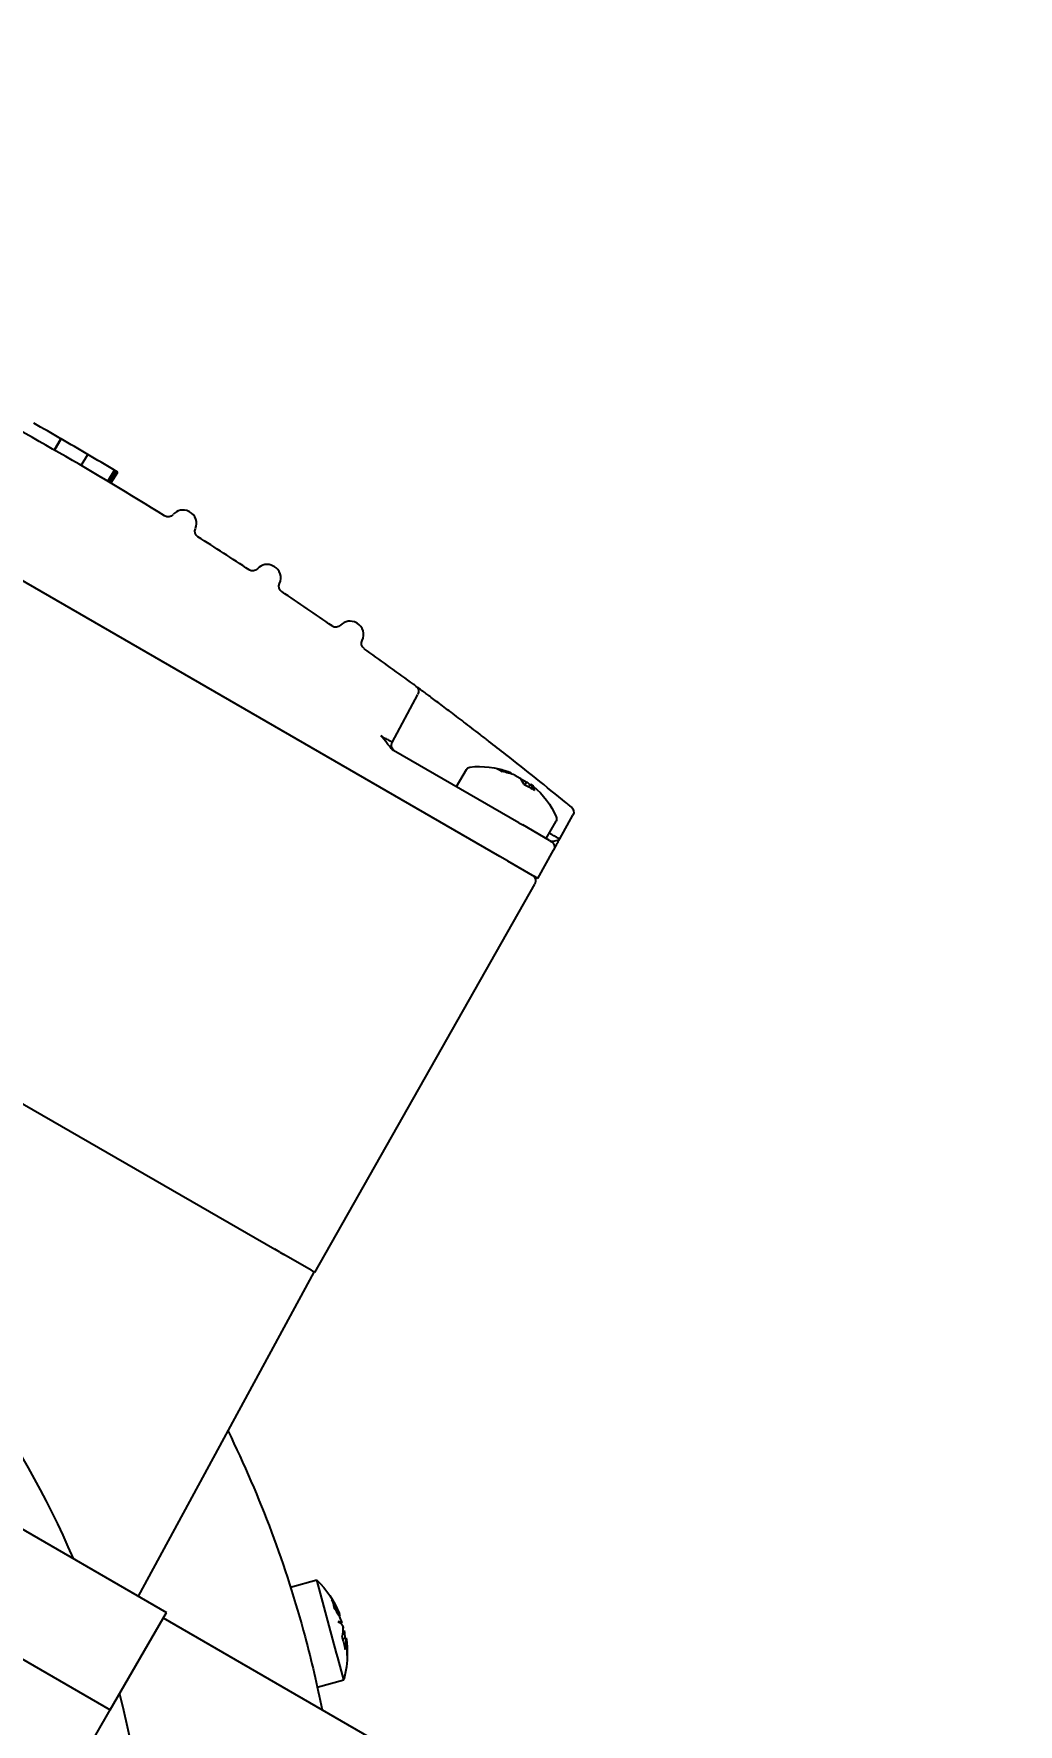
# Model space of a CAD drawing. Header units: millimetres. Extents: x -383313 to -161684, y -117025 to 99224.
# Drawn here: x -349700.9 to -349624.8, y -7694.3 to -7563.7 of the extents above; entities that cross this region are included whole.
import ezdxf

# ---------------------------------------------------------------- set-up
doc = ezdxf.new("R2010")
doc.units = ezdxf.units.MM
doc.header["$MEASUREMENT"] = 0
doc.layers.get('Defpoints').update_dxf_attribs({"color": 31})
doc.layers.add('001__КОНСТРУКТИВ__размеры внутр.', color=7, linetype='Continuous')
doc.layers.add('PV-9BDA', color=7, linetype='Continuous')
doc.styles.add('PSTUDIO', font='arial.ttf')
doc.dimstyles.new('PS_TICK', dxfattribs={"dimscale": 100, "dimtxt": 2.5, "dimasz": 1, "dimexe": 2, "dimexo": 2, "dimgap": 1, "dimtad": 1, "dimdec": 0, "dimzin": 0, "dimdsep": 46, "dimtxsty": 'PSTUDIO', "dimblk": 'ARCHTICK', "dimcen": 2, "dimdle": 1.5, "dimse1": 1, "dimse2": 1, "dimadec": 0, "dimazin": 0, "dimtfac": 1, "dimtdec": 0, "dimtix": 1, "dimtmove": 1, "dimatfit": 3, "dimldrblk": 'ARCHTICK', "dimfxl": 1, "dimtolj": 1, "dimtzin": 0, "dimarcsym": 0})

# ---------------------------------------------------------------- blocks, each defined once
blk = doc.blocks.new('_ArchTick')
at = {"color": 0, "linetype": 'ByBlock', "const_width": 0.15}
blk.add_lwpolyline([(-0.5, -0.5), (0.5, 0.5)], dxfattribs=at)
blk = doc.blocks.new('*D276')
at = {"layer": '001__КОНСТРУКТИВ__размеры внутр.', "color": 0, "lineweight": -2, "ltscale": 100, "transparency": 16777216}
blk.add_line((-349966.1, -1951.2), (-357994.8, -15739.43), dxfattribs=at)
at = {"layer": 'Defpoints', "color": 0, "ltscale": 100, "transparency": 16777216}
for p in [(-349288.38, -2519.4), (-357919.32, -15609.8), (-357166.13, -16048.38)]:
    blk.add_point(p, dxfattribs=at)
at = {"layer": '001__КОНСТРУКТИВ__размеры внутр.', "color": 0, "lineweight": -2, "ltscale": 100, "transparency": 16777216, "xscale": 100, "yscale": 100, "zscale": 100}
for p, rotation in [((-350041.58, -2080.82), 59.78831573303923), ((-357919.32, -15609.8), 239.7883157330392)]:
    blk.add_blockref('_ArchTick', p, dxfattribs=dict(at, rotation=rotation))
at = {"layer": '001__КОНСТРУКТИВ__размеры внутр.', "color": 0, "ltscale": 100, "transparency": 16777216, "insert": (-354177.17, -8730.76), "char_height": 250, "attachment_point": 5, "rotation": 59.7883, "style": 'PSTUDIO'}
blk.add_mtext('\\A1;15655', dxfattribs=at)
blk = doc.blocks.new('*U96')
at = {"layer": 'PV-9BDA'}
for p, q in [((-878.77, 2705.42), (-878.7, 2705.42)), ((-871.01, 2706.01), (-870.94, 2706.01)), ((-863.23, 2706.4), (-863.16, 2706.4)), ((-856.89, 2706.28), (-856.87, 2706.28)), ((-856.87, 2705.28), (-856.89, 2706.28)), ((-856.85, 2705.28), (-856.87, 2706.28)), ((-856.85, 2706.28), (-856.82, 2706.28)), ((-856.84, 2705.28), (-856.85, 2706.28)), ((-856.81, 2705.28), (-856.82, 2706.28)), ((-856.78, 2706.28), (-856.75, 2706.28)), ((-856.77, 2705.28), (-856.78, 2706.28)), ((-856.74, 2705.28), (-856.75, 2706.28)), ((-856.74, 2706.28), (-856.68, 2706.28)), ((-856.73, 2705.28), (-856.74, 2706.28)), ((-856.66, 2705.28), (-856.68, 2706.28)), ((-856.66, 2706.28), (-856.6, 2706.29)), ((-856.65, 2705.28), (-856.66, 2706.28)), ((-856.59, 2705.29), (-856.6, 2706.29)), ((-854.19, 2705.31), (-854.2, 2706.31)), ((-851.83, 2706.32), (-851.79, 2706.32)), ((-851.83, 2705.32), (-851.83, 2706.32)), ((-851.79, 2705.32), (-851.79, 2706.32)), ((-856.73, 2705.28), (-856.73, 2705.28)), ((-856.66, 2705.28), (-856.66, 2705.28)), ((-856.65, 2705.28), (-856.65, 2705.28)), ((-856.59, 2705.29), (-856.59, 2705.29)), ((-885.72, 2698.8), (-885.57, 2703)), ((-900.67, 2698.81), (-900.63, 2700.92)), ((-896.59, 2701.34), (-896.74, 2701.34)), ((-895.79, 2701.34), (-896.27, 2701.34)), ((-895.2, 2701.34), (-895.67, 2701.34)), ((-894.72, 2701.34), (-894.88, 2701.34)), ((-899.73, 2698.32), (-899.73, 2699.86)), ((-891.73, 2698.32), (-891.73, 2699.86)), ((-900.73, 2695.32), (-900.69, 2697.83)), ((-900.04, 2698.32), (-900.19, 2698.32)), ((-900.04, 2698.32), (-897.65, 2698.32)), ((-897.49, 2698.32), (-897.65, 2698.32)), ((-897.3, 2698.32), (-897.49, 2698.32)), ((-897.3, 2698.32), (-886.12, 2698.32)), ((-900.73, 2695.32), (-900.44, 2695.32)), ((-898.02, 2695.32), (-900.44, 2695.32)), ((-898.02, 2695.32), (-897.32, 2695.32)), ((-897.32, 2695.32), (-807.15, 2695.32)), ((-901.04, 2660.32), (-900.74, 2694.82)), ((-901.73, 2631.82), (-900.98, 2660.32)), ((-901.04, 2660.32), (-900.92, 2660.32)), ((-900.69, 2660.32), (-900.92, 2660.32)), ((-900.69, 2660.32), (-898.27, 2660.32)), ((-897.91, 2660.32), (-898.27, 2660.32)), ((-897.91, 2660.32), (-897.44, 2660.32)), ((-858.45, 2660.32), (-897.44, 2660.32)), ((-917.2, 2635.67), (-913.06, 2639.81)), ((-911.56, 2638.31), (-913.06, 2639.81)), ((-916.76, 2637.41), (-916.83, 2637.48)), ((-916.66, 2637.64), (-916.64, 2637.62)), ((-916.3, 2637.82), (-916.39, 2637.91)), ((-915.91, 2638.26), (-915.98, 2638.32)), ((-915.95, 2638.36), (-915.87, 2638.28)), ((-917.27, 2637.03), (-917.27, 2637.03)), ((-917.03, 2636.86), (-917.24, 2637.07)), ((-918.72, 2634.15), (-917.44, 2635.43)), ((-917.44, 2635.43), (-917.2, 2635.67)), ((-917.22, 2632.65), (-918.72, 2634.15)), ((-904.23, 2631.32), (-923.73, 2631.32)), ((-874.73, 2631.82), (-904.23, 2631.82)), ((-904.23, 2623.12), (-904.23, 2631.82)), ((-874.73, 2623.12), (-904.23, 2623.12)), ((-904.23, 2545.32), (-904.23, 2623.12))]:
    blk.add_line(p, q, dxfattribs=at)
for centre, radius, start, end in [((-864.78, 2705.55), 0.5, -87.5755, -5.8126), ((-861.74, 2705.66), 0.5, -169.6887, -88.1626), ((-880.26, 2704.49), 0.5, -84.5755, -2.8126), ((-877.24, 2704.76), 0.5, -166.6887, -85.1626), ((-872.53, 2705.12), 0.5, -86.0755, -4.3126), ((-869.49, 2705.31), 0.5, -168.1887, -86.6626), ((-885.07, 2702.99), 0.5, 96.3793, 178), ((-900.13, 2700.91), 0.5, 99.3282, 179), ((-899.37, 2699.86), 0.36, 126.3584, 180), ((-895.73, 2694.92), 6.5, 99.9845, 126.3584), ((-895.73, 2694.92), 6.5, 53.6416, 80.0155), ((-892.09, 2699.86), 0.36, 360, 53.6416), ((-886.21, 2698.82), 0.5, 270, 358), ((-900.19, 2697.82), 0.5, 90, 179), ((-900.24, 2694.82), 0.5, 90, 179.5), ((-852.23, 2573.32), 88, 123.9271, 135), ((-852.23, 2573.32), 73, 102.1875, 126.7389), ((-910.99, 2632.08), 8, 105, 127.4488), ((-910.99, 2632.08), 8, 142.5512, 157.5779), ((-910.99, 2632.08), 8, 157.5779, 165), ((-852.23, 2573.32), 88, 135, 138.7694), ((-852.23, 2573.32), 73, 135.4247, 167.8125)]:
    blk.add_arc(centre, radius, start, end, dxfattribs=at)
at = {"layer": 'PV-9BDA', "extrusion": (0, 0, -1)}
for centre, major_axis, ratio, start_param, end_param in [((-878.77, 2704.42), (-1, 0), 0.999962, 0.049069, 1.570779), ((-878.7, 2704.42), (1, 0), 0.999962, -1.570796, -0.232315), ((-871.03, 2705.01), (-1, 0), 0.999962, 0.075247, 1.59696), ((-870.96, 2705.01), (1, 0), 0.999962, -1.544602, -0.206123), ((-863.28, 2705.4), (-1, 0), 0.999962, 0.101426, 1.623141), ((-863.22, 2705.4), (1, 0), 0.999962, -1.518421, -0.179944), ((-852.23, 2409.38), (295.99, 0), 0.999848, -1.602871, -1.570797), ((-851.58, 2348.43), (-3.82, 357.87), 0.911014, -0.003687, 0.003687), ((-852.07, 2348.43), (-0.96, 357.89), 0.911014, -0.003582, 0.003687), ((-852.23, 2409.37), (295.99, 0), 0.999848, -1.570796, -1.538723), ((-852.57, 2348.43), (1.98, 357.89), 0.911014, -0.003687, 0.003687), ((-852.23, 2409.38), (295.99, 0), 0.999848, -1.655238, -1.639303), ((-852.23, 2409.38), (295.99, 0), 0.999848, -1.629054, -1.613119), ((-852.23, 2409.37), (295.99, 0), 0.999848, -1.680444, -1.665487), ((-852.23, 2409.63), (295.86, 0), 0.999393, -1.731981, -1.711772), ((-895.97, 2694.92), (0, 6.48), 0.889482, -0.155331, -0.134334), ((-895.27, 2694.92), (0, 6.48), 0.456971, -0.311282, -0.134334), ((-895.97, 2694.92), (0, 6.48), 0.889482, 0.134334, 0.311282), ((-910.77, 2632.3), (-5.64, 5.64), 0.837166, 0.093436, 0.292434), ((-910.86, 2632.21), (-5.66, 5.66), 0.28974, -0.171137, -0.115142), ((-910.85, 2632.22), (-5.66, 5.66), 0.119138, 0.115142, 0.290567), ((-911.01, 2632.06), (-5.66, 5.66), 0.992878, 0.115142, 0.121368), ((-911.03, 2632.04), (-5.66, 5.66), 0.957105, -0.290567, -0.115142), ((-911.33, 2631.74), (-5.64, 5.64), 0.546947, -0.292382, -0.093385)]:
    blk.add_ellipse(centre, major_axis=major_axis, ratio=ratio, start_param=start_param, end_param=end_param, dxfattribs=at)
at = {"layer": 'PV-9BDA'}
for centre, major_axis, ratio, start_param, end_param in [((-896.19, 2694.92), (0, 6.48), 0.456971, 0.134334, 0.311282), ((-895.33, 2695.35), (-4.74, 4.34), 0.796028, -0.795369, -0.634918), ((-895.5, 2694.92), (0, 6.48), 0.889482, 0.134334, 0.189885), ((-896.19, 2694.92), (0, 6.48), 0.456971, -0.155331, -0.134334), ((-895.5, 2694.92), (0, 6.48), 0.889482, -0.311282, -0.134334), ((-896.51, 2695.35), (3.14, 5.61), 0.408959, 0.225341, 0.305567), ((-896.51, 2695.35), (3.14, 5.61), 0.408959, 0.145115, 0.225341), ((-909.63, 2633.44), (-5.42, 5.42), 0.546944, -0.075114, 0.075114), ((-910.77, 2632.3), (-5.64, 5.64), 0.837169, 0.093397, 0.181059), ((-910.65, 2632.42), (-5.64, 5.64), 0.546944, 0.093397, 0.292394), ((-911.33, 2631.74), (-5.64, 5.64), 0.546944, -0.110524, -0.093397), ((-911.13, 2631.94), (-5.66, 5.66), 0.28974, -0.290567, -0.115142), ((-911.33, 2631.74), (-5.64, 5.64), 0.546944, -0.18199, -0.157409), ((-911.21, 2631.86), (-5.64, 5.64), 0.837169, -0.292394, -0.093397), ((-910.98, 2632.09), (-5.66, 5.66), 0.992878, 0.115142, 0.290567), ((-911.88, 2631.19), (-5.42, 5.42), 0.837169, -0.075114, 0.075114), ((-911.21, 2631.86), (-5.64, 5.64), 0.837169, 0.093397, 0.110524)]:
    blk.add_ellipse(centre, major_axis=major_axis, ratio=ratio, start_param=start_param, end_param=end_param, dxfattribs=at)
for points in [[(-856.87, 2706.28), (-856.86, 2706.28), (-856.86, 2706.28), (-856.85, 2706.28)], [(-856.82, 2706.28), (-856.81, 2706.28), (-856.8, 2706.28), (-856.78, 2706.28)], [(-856.75, 2706.28), (-856.75, 2706.28), (-856.75, 2706.28), (-856.74, 2706.28)], [(-856.68, 2706.28), (-856.65, 2706.28), (-856.63, 2706.28), (-856.6, 2706.29)]]:
    blk.add_open_spline(points, degree=3, dxfattribs=at)
for points, knots in [([(-893.8, 2702.38), (-893.23, 2702.46), (-892.67, 2702.54), (-891.85, 2702.65), (-891.57, 2702.69), (-891.03, 2702.76), (-890.76, 2702.8), (-889.98, 2702.9), (-889.48, 2702.97), (-888.54, 2703.08), (-888.09, 2703.14), (-887.28, 2703.24), (-886.92, 2703.28), (-886.44, 2703.33), (-886.3, 2703.35), (-886.03, 2703.38), (-885.78, 2703.41), (-885.59, 2703.43), (-885.42, 2703.45), (-885.35, 2703.46), (-885.18, 2703.48), (-885.12, 2703.48), (-885.12, 2703.48)], [0, 0, 0, 0, 0.00169767, 0.00169767, 0.0025465, 0.0025465, 0.00339534, 0.00339534, 0.005093, 0.005093, 0.00679067, 0.00679067, 0.00848834, 0.00848834, 0.00933717, 0.00933717, 0.01018601, 0.01103484, 0.01103484, 0.01188367, 0.01188367, 0.01358134, 0.01358134, 0.01358134, 0.01358134]), ([(-885.12, 2703.48), (-885.12, 2703.48), (-885.07, 2703.49), (-884.98, 2703.5), (-884.88, 2703.51), (-884.75, 2703.53), (-884.62, 2703.54)], [0, 0, 0, 0, 0.0003959631, 0.0003959631, 0.0003959631, 0.0007919261, 0.0007919261, 0.0007919261, 0.0007919261]), ([(-900.22, 2701.4), (-900.22, 2701.4), (-900.16, 2701.41), (-900.07, 2701.43), (-899.97, 2701.44), (-899.84, 2701.46), (-899.71, 2701.48)], [0, 0, 0, 0, 0.0003967597, 0.0003967597, 0.0003967597, 0.0007935194, 0.0007935194, 0.0007935194, 0.0007935194]), ([(-900.69, 2697.83), (-900.69, 2697.83), (-900.69, 2697.86), (-900.69, 2697.91), (-900.69, 2697.96), (-900.68, 2698.04), (-900.68, 2698.14), (-900.68, 2698.18), (-900.68, 2698.23), (-900.68, 2698.29), (-900.68, 2698.33), (-900.68, 2698.37), (-900.68, 2698.41), (-900.68, 2698.42), (-900.68, 2698.44), (-900.68, 2698.45), (-900.68, 2698.47), (-900.68, 2698.49), (-900.68, 2698.51), (-900.68, 2698.53), (-900.68, 2698.55), (-900.67, 2698.58), (-900.67, 2698.66), (-900.67, 2698.73), (-900.67, 2698.81)], [0, 0, 0, 0, 0.000446062, 0.000446062, 0.000446062, 0.000892125, 0.000892125, 0.000892125, 0.001115164, 0.001115164, 0.001115164, 0.001282438, 0.001282438, 0.001282438, 0.001337445, 0.001337445, 0.001337445, 0.001407894, 0.001407894, 0.001407894, 0.001501986, 0.001501986, 0.001501986, 0.001784262, 0.001784262, 0.001784262, 0.001784262]), ([(-900.67, 2698.81), (-900.67, 2698.76), (-900.65, 2698.72), (-900.59, 2698.63), (-900.54, 2698.58), (-900.44, 2698.49), (-900.38, 2698.44), (-900.27, 2698.35), (-900.23, 2698.32), (-900.19, 2698.32)], [-0.000006578, -0.000006578, -0.000006578, -0.000006578, 0.00039119, 0.00039119, 0.000788958, 0.000788958, 0.001186727, 0.001186727, 0.001584488, 0.001584488, 0.001584488, 0.001584488]), ([(-900.67, 2698.81), (-900.67, 2698.81), (-900.65, 2698.8), (-900.6, 2698.8), (-900.55, 2698.8), (-900.48, 2698.8), (-900.38, 2698.8), (-900.29, 2698.8), (-900.18, 2698.8), (-900.06, 2698.8), (-899.95, 2698.8), (-899.84, 2698.8), (-899.73, 2698.8)], [2.034627, 2.034627, 2.034627, 2.034627, 2.434691, 2.434691, 2.434691, 2.815229, 2.815229, 2.815229, 3.195458, 3.195458, 3.195458, 3.53868, 3.53868, 3.53868, 3.53868]), ([(-886.12, 2698.32), (-886, 2698.32), (-885.88, 2698.35), (-885.65, 2698.44), (-885.54, 2698.49), (-885.32, 2698.58), (-885.21, 2698.63), (-884.97, 2698.72), (-884.84, 2698.76), (-884.71, 2698.81)], [0.000000007, 0.000000007, 0.000000007, 0.000000007, 0.000394067, 0.000394067, 0.000788135, 0.000788135, 0.001182202, 0.001182202, 0.001576269, 0.001576269, 0.001576269, 0.001576269]), ([(-885.72, 2698.8), (-885.72, 2698.8), (-885.69, 2698.8), (-885.64, 2698.8), (-885.59, 2698.8), (-885.51, 2698.8), (-885.42, 2698.8), (-885.32, 2698.8), (-885.21, 2698.8), (-885.09, 2698.8), (-884.97, 2698.8), (-884.83, 2698.81), (-884.71, 2698.81)], [2.678371, 2.678371, 2.678371, 2.678371, 3.087727, 3.087727, 3.087727, 3.467957, 3.467957, 3.467957, 3.848495, 3.848495, 3.848495, 4.248559, 4.248559, 4.248559, 4.248559])]:
    blk.add_open_spline(points, degree=3, knots=knots, dxfattribs=at)
for points, weights in [([(-896.58, 2701.1), (-896.58, 2701.22), (-896.59, 2701.34)], [1.00715101685, 1.00666800328, 1.00609308134]), ([(-896.25, 2701.09), (-896.26, 2701.21), (-896.27, 2701.34)], [1.00720482606, 1.00670019885, 1.00609308134]), ([(-895.79, 2701.34), (-895.79, 2701.32), (-895.8, 2701.3)], [1.00609308134, 1.00619682352, 1.00629757311]), ([(-894.88, 2701.28), (-894.88, 2701.31), (-894.88, 2701.34)], [1.00636941321, 1.00623400846, 1.00609308134]), ([(-894.72, 2701.34), (-894.73, 2701.29), (-894.73, 2701.25)], [1.00609308134, 1.00631751744, 1.00652794727])]:
    blk.add_rational_spline(points, weights, degree=2, dxfattribs=at)

msp = doc.modelspace()

# ---------------------------------------------------------------- block references
at = {"layer": 'PV-9BDA', "xscale": -1, "rotation": 329.9999999999968}
msp.add_blockref('*U96', (-351789.64355, -9512.80985), dxfattribs=at)

# ---------------------------------------------------------------- dimensions: what is measured, and where the dimension line sits
at = {"layer": '001__КОНСТРУКТИВ__размеры внутр.', "ltscale": 100}
dim = msp.add_aligned_dim(p1=(-349288.38174, -2519.3977), p2=(-357166.13051, -16048.37843), distance=-871.57842, dimstyle='PS_TICK', dxfattribs=at)
dim.commit()
dim.dimension.update_dxf_attribs({"geometry": '*D276', "text_midpoint": (-354177.17293, -8730.76392)})

doc.saveas('drawing.dxf')
